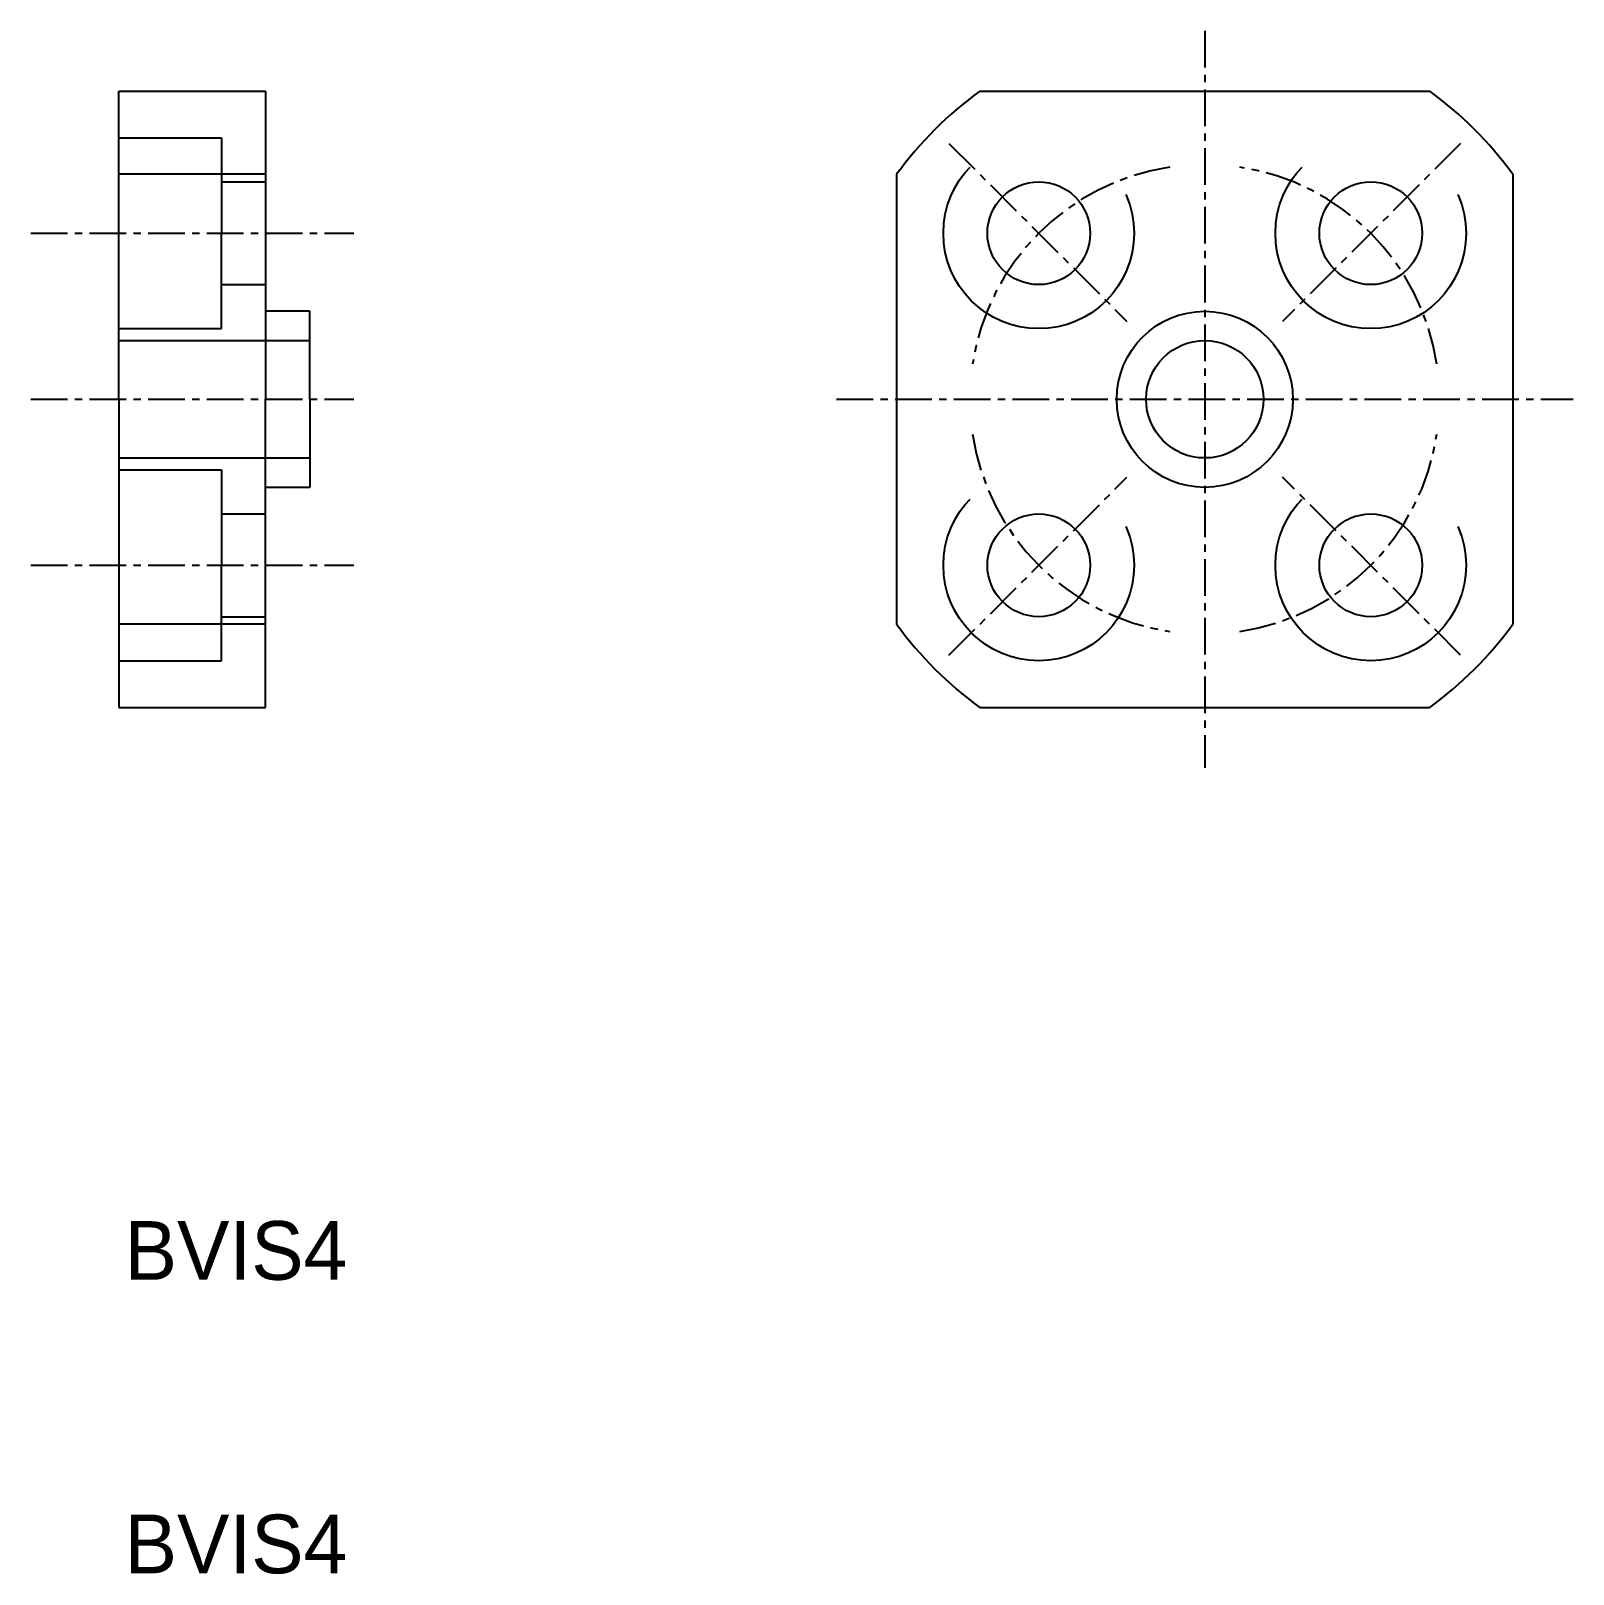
# Model space of a CAD drawing. Extents: x 142.2 to 194.7, y 81.1 to 133.6.
import ezdxf

# ---------------------------------------------------------------- set-up
doc = ezdxf.new("R2010")
doc.units = 0
doc.linetypes.add('CENTER', pattern=[2, 1.25, -0.25, 0.25, -0.25])
doc.linetypes.add('DASHED', pattern=[19.05, 12.7, -6.35])
doc.layers.get('0').update_dxf_attribs({"linetype": 'CONTINUOUS'})
doc.layers.add('CENTER', color=1, linetype='CENTER')

msp = doc.modelspace()

# ---------------------------------------------------------------- linework, layer by layer
for p, q in [((145.151, 121.091), (145.151, 131.591)), ((145.151, 131.591), (150.151, 131.591)), ((150.151, 131.591), (150.151, 121.091)), ((174.486, 131.591), (189.815, 131.591)), ((175.368, 131.591), (189.079, 131.591)), ((150.151, 128.756), (145.151, 128.756)), ((171.651, 128.756), (171.651, 113.426)), ((192.651, 128.756), (192.651, 113.426)), ((151.651, 124.091), (150.151, 124.091)), ((151.651, 121.091), (151.651, 124.091)), ((145.151, 121.091), (145.151, 110.591)), ((150.151, 110.591), (150.151, 121.091)), ((151.651, 121.091), (151.651, 118.091)), ((151.651, 118.091), (150.151, 118.091)), ((150.151, 113.426), (145.151, 113.426)), ((145.151, 110.591), (150.151, 110.591)), ((174.486, 110.591), (189.815, 110.591)), ((174.486, 110.591), (183.598, 110.591))]:
    msp.add_line(p, q)
at = {"color": 3, "linetype": 'DASHED'}
for p, q in [((145.151, 129.998), (148.651, 129.998)), ((148.651, 129.998), (148.651, 126.748)), ((148.651, 128.498), (150.151, 128.498)), ((148.651, 123.498), (148.651, 126.748)), ((148.651, 124.998), (150.151, 124.998)), ((145.151, 123.498), (148.651, 123.498)), ((145.151, 123.091), (151.651, 123.091)), ((145.151, 119.091), (151.651, 119.091)), ((145.151, 118.684), (148.651, 118.684)), ((148.651, 118.684), (148.651, 115.434)), ((148.651, 117.184), (150.151, 117.184)), ((148.651, 112.184), (148.651, 115.434)), ((148.651, 113.684), (150.151, 113.684)), ((145.151, 112.184), (148.651, 112.184))]:
    msp.add_line(p, q, dxfattribs=at)
for centre in [(176.494, 126.748), (187.807, 126.748), (176.494, 115.434), (187.807, 115.434)]:
    msp.add_circle(centre, 3.25, dxfattribs=at)
for centre, radius in [((176.494, 126.748), 1.75), ((187.807, 126.748), 1.75), ((182.151, 121.091), 3), ((182.151, 121.091), 2), ((176.494, 115.434), 1.75), ((187.807, 115.434), 1.75)]:
    msp.add_circle(centre, radius)
for start, end in [(126.1289, 143.8711), (36.1289, 53.8711), (216.1289, 233.8711), (306.1289, 323.8711)]:
    msp.add_arc((182.151, 121.091), 13, start, end)
at = {"layer": 'CENTER', "color": 1, "linetype": 'CENTER'}
for p, q in [((182.151, 133.644), (182.151, 108.538)), ((173.432, 129.81), (179.499, 123.743)), ((190.87, 129.81), (184.802, 123.743)), ((142.151, 126.748), (153.151, 126.748)), ((142.151, 121.091), (153.151, 121.091)), ((169.598, 121.091), (194.703, 121.091)), ((173.432, 112.372), (179.499, 118.439)), ((190.87, 112.372), (184.802, 118.439)), ((142.151, 115.434), (153.151, 115.434))]:
    msp.add_line(p, q, dxfattribs=at)
for start, end in [(98.5801, 171.4199), (8.5801, 81.4199), (188.5801, 261.4199), (278.5801, 351.4199)]:
    msp.add_arc((182.151, 121.091), 8, start, end, dxfattribs=at)

# ---------------------------------------------------------------- texts
for p in [(145.348, 91.091), (145.348, 81.091)]:
    msp.add_text('BVIS4', height=2).set_placement(p)

doc.saveas('drawing.dxf')
